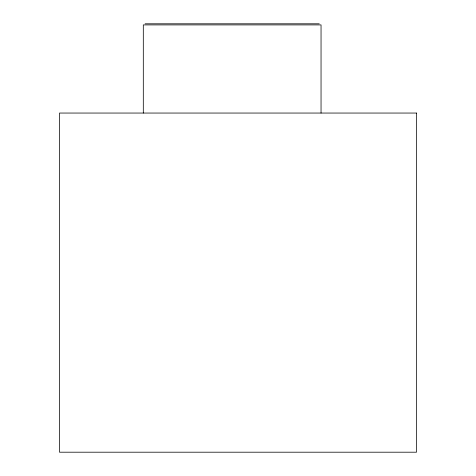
<?xml version="1.0" encoding="UTF-8"?>
<svg xmlns="http://www.w3.org/2000/svg" width="476" height="476" viewBox="0 0 476 476"><rect width="100%" height="100%" fill="white"/><g stroke="black" fill="none" stroke-linecap="round" stroke-linejoin="round"><path stroke-width="0.71" d="M145.109 23.8L319.241 23.8M321.044 113.05L321.044 24.907L143.306 24.907L143.306 113.05M416.5 113.05L59.5 113.05L59.5 452.2L416.5 452.2L416.5 113.05"/></g></svg>
